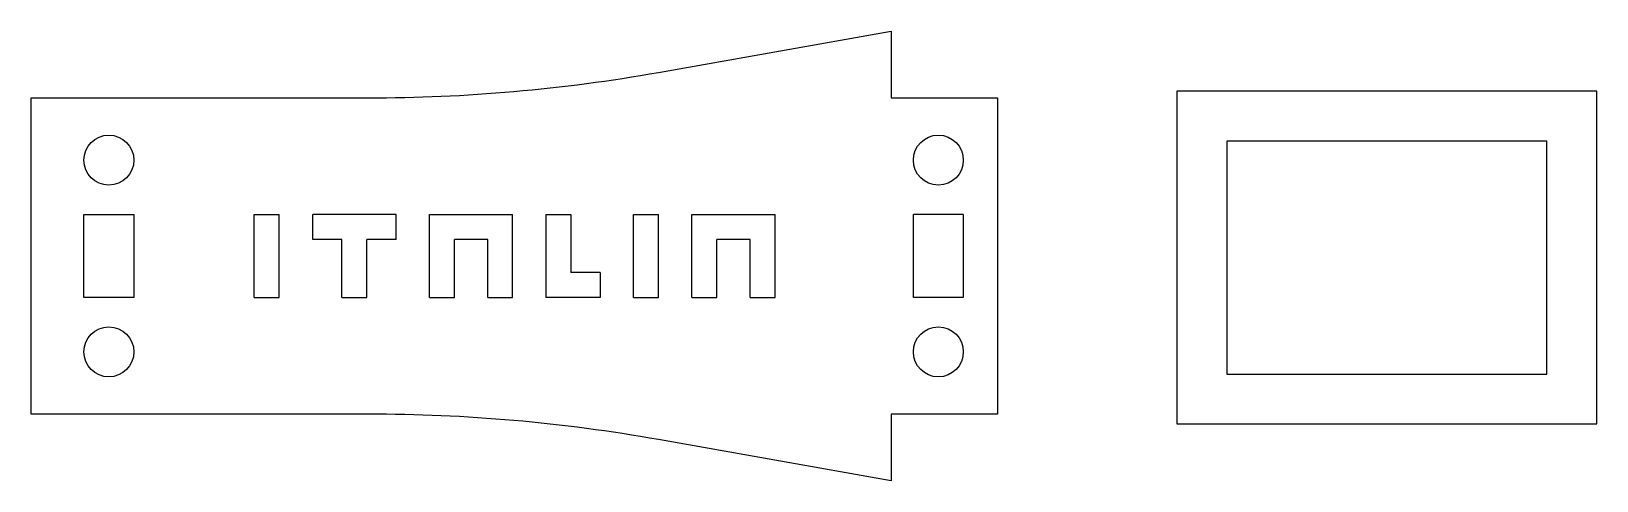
# Model space of a CAD drawing. Header units: inches. Extents: x 285.2 to 379.1, y 9 to 36.
import ezdxf

# ---------------------------------------------------------------- set-up
doc = ezdxf.new("R2010")
doc.units = ezdxf.units.IN
doc.header["$MEASUREMENT"] = 0

msp = doc.modelspace()

# ---------------------------------------------------------------- linework, layer by layer
for p, q in [((336.791, 31.959), (343.178, 31.959)), ((343.178, 31.959), (343.178, 12.959)), ((298.558, 19.959), (298.558, 24.959)), ((298.558, 24.959), (300.058, 24.959)), ((300.058, 19.959), (300.058, 24.959)), ((307.07, 24.959), (302.07, 24.959)), ((302.07, 23.459), (302.07, 24.959)), ((307.07, 23.459), (307.07, 24.959)), ((309.07, 19.959), (309.07, 24.959)), ((309.07, 24.959), (314.07, 24.959)), ((314.07, 19.959), (314.07, 24.959)), ((314.07, 23.459), (314.07, 24.959)), ((316.07, 24.959), (316.07, 19.959)), ((316.07, 24.959), (317.57, 24.959)), ((317.57, 24.959), (317.57, 21.459)), ((321.32, 19.959), (321.32, 24.959)), ((321.32, 24.959), (322.82, 24.959)), ((322.82, 19.959), (322.82, 24.959)), ((324.82, 19.959), (324.82, 24.959)), ((324.82, 24.959), (329.82, 24.959)), ((329.82, 19.959), (329.82, 24.959)), ((338.12, 19.959), (338.12, 24.959)), ((341.12, 24.959), (338.12, 24.959)), ((341.12, 24.959), (341.12, 19.959)), ((303.82, 23.459), (302.07, 23.459)), ((303.82, 19.959), (303.82, 23.459)), ((305.32, 19.959), (305.32, 23.459)), ((307.07, 23.459), (305.32, 23.459)), ((310.57, 19.959), (310.57, 23.459)), ((312.57, 23.459), (310.57, 23.459)), ((312.57, 19.959), (312.57, 23.459)), ((326.32, 19.959), (326.32, 23.459)), ((328.32, 23.459), (326.32, 23.459)), ((328.32, 19.959), (328.32, 23.459)), ((319.32, 21.459), (317.57, 21.459)), ((319.32, 21.459), (319.32, 19.959)), ((298.558, 19.959), (300.058, 19.959)), ((303.82, 19.959), (305.32, 19.959)), ((309.07, 19.959), (310.57, 19.959)), ((312.57, 19.959), (314.07, 19.959)), ((319.32, 19.959), (316.07, 19.959)), ((321.32, 19.959), (322.82, 19.959)), ((324.82, 19.959), (326.32, 19.959)), ((328.32, 19.959), (329.82, 19.959)), ((341.12, 19.959), (338.12, 19.959)), ((343.178, 12.959), (336.791, 12.959))]:
    msp.add_line(p, q)
msp.add_lwpolyline([(336.791, 12.959), (336.791, 8.959), (322.82, 11.43, 0.043797), (305.402, 12.959), (285.178, 12.959), (285.178, 31.959), (305.402, 31.959, 0.043797), (322.82, 33.488), (336.791, 35.959), (336.791, 31.959)], format="xyb")
for points in [[(353.936, 32.367), (353.936, 12.367), (379.136, 12.367), (379.136, 32.367)], [(356.936, 29.367), (356.936, 15.367), (376.136, 15.367), (376.136, 29.367)], [(288.334, 24.959), (291.334, 24.959), (291.334, 19.959), (288.334, 19.959)]]:
    msp.add_lwpolyline(points, close=True)
for centre in [(289.834, 28.221), (339.62, 28.221), (289.834, 16.697), (339.62, 16.697)]:
    msp.add_circle(centre, 1.5)

doc.saveas('drawing.dxf')
